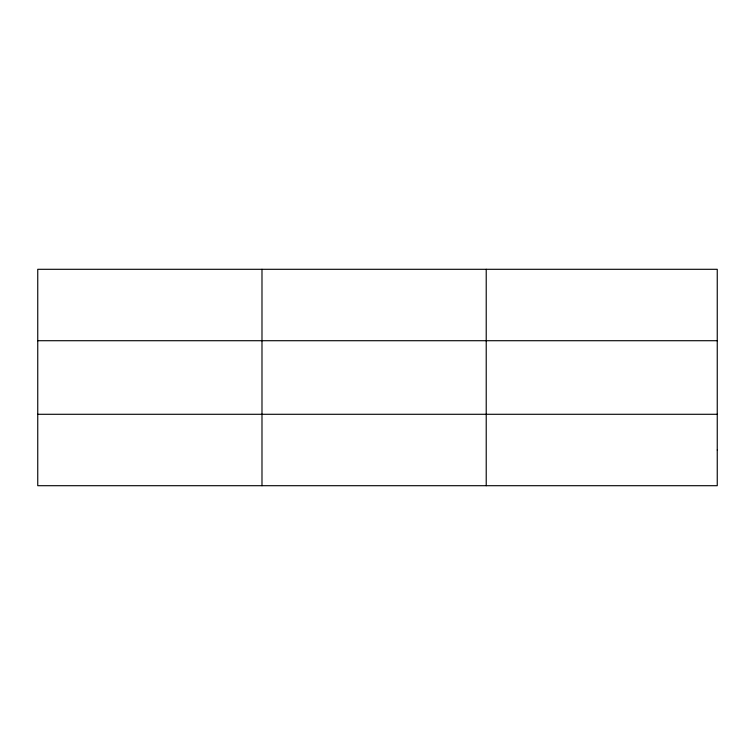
<?xml version="1.0" encoding="UTF-8"?>
<svg xmlns="http://www.w3.org/2000/svg" width="755" height="755" viewBox="0 0 755 755"><rect width="100%" height="100%" fill="white"/><g stroke="black" fill="none" stroke-linecap="round" stroke-linejoin="round"><path stroke-width="1.13" d="M261.985 269.299L261.985 485.701M486.22 269.299L486.22 485.701M37.75 340.713L717.25 340.713M37.75 414.287L717.25 414.287M717.25 449.999L717.25 485.701L37.75 485.701L37.75 269.299L717.25 269.299L717.25 449.999"/></g></svg>
